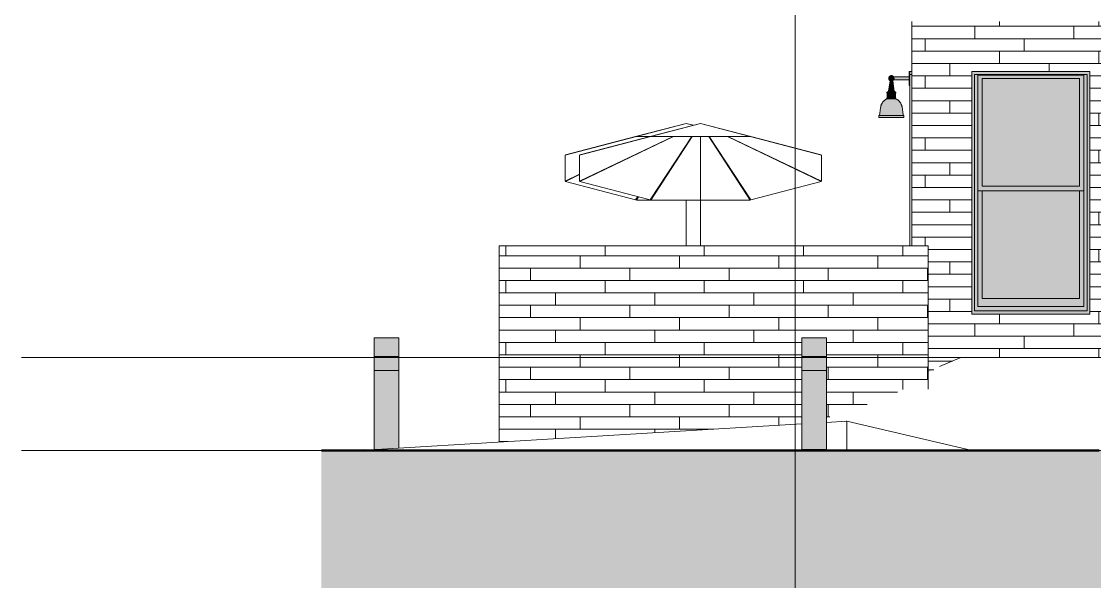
# Model space of a CAD drawing. Header units: inches. Extents: x 1750 to 8392, y -297 to 660.
# Drawn here: x 4628.1 to 4974.2, y -72.3 to 108.4 of the extents above; entities that cross this region are included whole.
import ezdxf

# ---------------------------------------------------------------- set-up
doc = ezdxf.new("R2010")
doc.units = ezdxf.units.IN
doc.header["$MEASUREMENT"] = 0
doc.linetypes.add('Grid Line 1_2_', pattern=[0.8749999999999999, 0.4999999999999999, -0.125, 0.125, -0.125])
for name, color, linetype, lineweight in [('0-4', 50, 'Continuous', 5), ('A-FLOR-3', 192, 'Continuous', 5), ('A-FLOR-LEVL-1', 51, 'Grid Line 1_2_', 9), ('A-GLAZ-1', 151, 'Continuous', 9), ('A-GLAZ-2', 151, 'Continuous', 20), ('A-WALL-1', 113, 'Continuous', 9), ('A-WALL-PATT-1', 111, 'Continuous', 9), ('C-TOPO', 7, 'Continuous', 9), ('C-TOPO-1', 250, 'Continuous', 50), ('E-LITE-EQPM', 33, 'Continuous', 9), ('G-ANNO-SYMB-2', 111, 'Continuous', 9), ('G-IMPT', 8, 'Continuous', 9), ('I-FURN', 30, 'Continuous', 9)]:
    doc.layers.add(name, color=color, linetype=linetype, lineweight=lineweight)
pattern_1 = [(0, (4784.289621914886, 0.8), (0, 4), []), (90, (4784.289621914886, 0.8), (-7.999999999999999, 8), [4, -28]), (90, (4800.289621914886, 4.8), (-7.999999999999999, 8), [4, -28])]

# ---------------------------------------------------------------- blocks, each defined once
blk = doc.blocks.new('CTR  - Topography_rvt-2-BUILDING ELEVATION - NORTH')
at = {"layer": 'C-TOPO'}
h = blk.add_hatch(dxfattribs=at)
h.set_pattern_fill('FP_39', color=256, style=0, pattern_type=2)
h.set_pattern_definition([(0, (12, 0), (24, 24), [24, -24]), (0, (12, 9), (24, 24), [24, -24]), (0, (12, 18), (24, 24), [24, -24]), (90, (15, 21), (-24, 24), [24, -24]), (90, (24, 21), (-24, 24), [24, -24]), (90, (33, 21), (-24, 24), [24, -24])])
h.paths.add_polyline_path([(-12266.26998847313, -238.7668701536264), (-9756.496706436006, -238.7668701536264), (-9756.496706436006, -5.969290113891474), (-9850.926527178737, -12.8000754413498), (-9884.02873552891, -17.9999999999959), (-9993.081956436006, -25.01451638347441), (-10043.15265093938, -28.41241304285915), (-10085.62315978362, -27.08236057904105), (-10085.62346197062, -27.08235736156859), (-10090.51734691987, -26.92914081199364), (-10093.88613431506, -27.24639327817783), (-10098.3845804983, -27.24639327817783), (-10127.62411873542, -29.99999999999931), (-10150.80545643601, -29.97968548082144), (-10171.39324925796, -29.94968057997562), (-10408.30070267418, -27.42954323953233), (-10466.25245643601, -27.55700736697588), (-10486.9498320487, -27.59909520345661), (-10517.53678747533, -27.23650604497845), (-10524.9613414491, -27.23926980793646), (-10534.89299721585, -27.1215362624905), (-10585.34842131052, -27.5352488954154), (-10642.58937642446, -27.25994412709303), (-10678.14875627489, -26.98436988889534), (-10823.03549742958, -29.94557442945449), (-10860.56120643601, -30), (-12280.07270643601, -30), (-12280.07270643601, -238.7668701536264), (-12266.58939610937, -238.7668701536264)], flags=0)
for p, q in [((-12080.73009994045, -2.998980603732889), (-12073.83251953015, -3.41060513164848e-13)), ((-12054.8203124989, -3.41060513164848e-13), (-12073.83251953015, -3.41060513164848e-13)), ((-12054.8203124989, -3.41060513164848e-13), (-11983.83251953015, -6.821210263296961e-13)), ((-12110.58911132701, -20.60990667343139), (-12117.14779944524, -21.00469317041916)), ((-12111.34867844917, -20.6556272257709), (-12110.58911132701, -20.60990667343139)), ((-12110.58911132701, -20.60990667343139), (-12110.8148643903, -20.63243051718689)), ((-12110.58911132701, -20.60990667343139), (-12070.19824218638, -30)), ((-12110.58911132701, -20.60990667343139), (-12110.589111327, -30)), ((-12110.589111327, -30), (-12110.58911132701, -20.60990667343139)), ((-12070.19824218638, -30), (-12110.58911132701, -20.60990667343139)), ((-12125.14779944524, -21.48623641793506), (-12264.10662404131, -29.85057187631719)), ((-12266.58911132697, -30), (-12280.07270643601, -30)), ((-12267.99902343636, -30), (-12266.58911132698, -29.78215312957763)), ((-12266.58911132698, -29.78215312957763), (-12266.58911132698, -30)), ((-12258.68481445198, -30), (-12266.58911132698, -29.78215312957763)), ((-12266.58911132698, -29.78215312957763), (-12266.58911132698, -30)), ((-12266.0844726551, -30), (-12266.58911132697, -30)), ((-12266.0844726551, -30), (-12265.18798828009, -30)), ((-12260.95532226447, -30), (-12265.18798828009, -30)), ((-12260.95532226447, -30), (-12253.50659179572, -30)), ((-12225.56835937384, -30), (-12253.50659179572, -30)), ((-12136.79663085822, -30), (-12225.56835937384, -30)), ((-12136.79663085822, -30), (-12074.79199218634, -30)), ((-12029.19580078009, -30), (-12074.79199218634, -30))]:
    blk.add_line(p, q, dxfattribs=at)
at = {"layer": 'C-TOPO-1'}
for p, q in [((-12266.58939610936, -30), (-12280.072706436, -30)), ((-12266.08450508005, -30), (-12266.58939610936, -30)), ((-12265.18837754, -30), (-12266.08450508005, -30)), ((-12260.95494389431, -30), (-12265.18837754, -30)), ((-12253.50636022362, -30), (-12260.95494389431, -30)), ((-12225.56822032726, -30), (-12253.50636022362, -30)), ((-12136.79713107209, -30.00000000000002), (-12225.56822032726, -30)), ((-12074.79236950372, -30.00000000000003), (-12136.79713107209, -30.00000000000002)), ((-12029.19584119094, -30.00000000000004), (-12074.79236950372, -30.00000000000003))]:
    blk.add_line(p, q, dxfattribs=at)
blk = doc.blocks.new('CTR - 1st Phase -Stairs _ Elevators_rvt-2-BUILDING ELEVATION - NORTH')
at = {"layer": 'A-FLOR-LEVL-1'}
for p, q in [((-12376.80906771182, 0), (-9659.778362595232, 0)), ((-12376.80906771182, -30), (-9659.778362595232, -30))]:
    blk.add_line(p, q, dxfattribs=at)
blk = doc.blocks.new('Outdoor Table01 - 02ZUTB01_dwg-2525485-BUILDING ELEVATION - NORTH')
at = {"layer": 'G-IMPT'}
for p, q in [((-12162.46439718961, 75.49999809265135), (-12201.3552681114, 65.30774116516112)), ((-12162.46439718961, 75.49999809265135), (-12178.72785245435, 71.26140403747591)), ((-12162.46439719087, 75.49999809265135), (-12178.46439658658, 71.29012298583983)), ((-12162.46439719087, 75.49999809265135), (-12160.12689713726, 74.88496164206025)), ((-12162.46439718961, 75.49999809265135), (-12160.12225072816, 74.88618419223143)), ((-12162.46439718961, 75.49999809265135), (-12160.11575512644, 74.8878932967966)), ((-12201.46439610975, 65.23841857910155), (-12178.46439658658, 71.29011936015887)), ((-12178.72785245435, 71.26140403747591), (-12201.3552681114, 65.30774116516112)), ((-12173.94265805328, 71.29012298583983), (-12178.46439658658, 71.29012298583983)), ((-12173.78939658624, 71.29012298583983), (-12173.85313170273, 71.29012298583983)), ((-12162.4643988219, 68.27331124082228), (-12162.46439883285, 68.39863192385097)), ((-12162.4643988219, 68.2733112408216), (-12162.46439883285, 68.39863192385029)), ((-12201.46439610975, 65.23841857910155), (-12201.46439610976, 56.81866264343261)), ((-12196.78939610942, 59.05802791657253), (-12201.46439610976, 56.81866264343261)), ((-12196.78939610942, 58.95070769232029), (-12201.35526811141, 56.74934005737304)), ((-12123.46439610976, 58.95071262034286), (-12123.46439610975, 59.0580328285581)), ((-12201.35526811141, 56.74934005737304), (-12178.72785102386, 50.79567718505859)), ((-12178.03762299419, 51.84413927177479), (-12178.72785102386, 50.79567718505859)), ((-12177.80684341445, 51.78341719243644), (-12178.46439515609, 50.76696395874023)), ((-12178.46439515609, 50.76696395874023), (-12173.78939515575, 50.76696395874023)), ((-12162.46439718068, 49.49999999999999), (-12162.46439729144, 50.76696395874773)), ((-12162.46439718068, 49.49999999999999), (-12162.46439729144, 50.76696395874773)), ((-12162.46439600047, 35.99999999999999), (-12162.46439718068, 49.49999999999999)), ((-12162.46439600048, 35.99999999999999), (-12162.46439718068, 49.49999999999999)), ((-12142.44694671396, 51.78341806396951), (-12142.21616718541, 51.84414019587449))]:
    blk.add_line(p, q, dxfattribs=at)
blk = doc.blocks.new('Outdoor Table01 - Outdoor Table01-1294297-BUILDING ELEVATION - NORTH')
blk.add_blockref('Outdoor Table01 - 02ZUTB01_dwg-2525485-BUILDING ELEVATION - NORTH', (0, 0))
blk = doc.blocks.new('Outdoor Table01 - 02ZUTB01_dwg-V45-BUILDING ELEVATION - NORTH')
at = {"layer": 'G-IMPT'}
for p, q in [((-12157.78939718928, 75.49999809265918), (-12196.68026811106, 65.30774116516895)), ((-12157.78939718928, 75.49999809265918), (-12174.05285245401, 71.2614040374834)), ((-12157.78939719053, 75.49999809265918), (-12173.78939658624, 71.29012298584732)), ((-12157.78939719053, 75.49999809265918), (-12141.78939706308, 71.29012298584732)), ((-12157.78939718928, 75.49999809265918), (-12118.89852410776, 65.30774116516895)), ((-12157.78939718928, 75.49999809265918), (-12141.5259397648, 71.2614040374834)), ((-12166.5781224431, 71.29012298584766), (-12196.78939610942, 56.81866264344043)), ((-12196.78939610941, 65.23841857910938), (-12173.78939658624, 71.29011936016636)), ((-12166.52112858067, 71.29012298584732), (-12196.68026811107, 56.74934005738086)), ((-12174.05285245401, 71.2614040374834), (-12196.68026811106, 65.30774116516895)), ((-12160.56086011285, 71.29012298584732), (-12174.05285102352, 50.79567718506607)), ((-12141.78939706308, 71.29012298584732), (-12173.78939658624, 71.29012298584732)), ((-12160.51279913055, 71.29012298584732), (-12173.78939515575, 50.76696395874771)), ((-12157.78939718034, 49.50000000000782), (-12157.7893990853, 71.29012298584732)), ((-12157.78939718034, 49.50000000000782), (-12157.7893990853, 71.29012298584732)), ((-12155.0659943955, 71.29012298584732), (-12141.78939420208, 50.76696395874771)), ((-12155.01793341011, 71.29012298584732), (-12141.52593833431, 50.79567718506607)), ((-12149.05766264837, 71.29012298584766), (-12118.89852410777, 56.74934577942642)), ((-12149.00066875873, 71.29012298584732), (-12118.78939610942, 56.81866836548633)), ((-12141.78939706308, 71.29011940103632), (-12118.78939610941, 65.23841857910938)), ((-12118.89852410776, 65.30774116516895), (-12141.5259397648, 71.2614040374834)), ((-12196.78939610941, 65.23841857910938), (-12196.78939610942, 56.81866264344043)), ((-12118.78939610942, 56.81866836548633), (-12118.78939610941, 65.23841857910938)), ((-12196.68026811107, 56.74934005738086), (-12174.05285102352, 50.79567718506607)), ((-12141.52593833431, 50.79567718506607), (-12118.89852410777, 56.74934577942642)), ((-12173.78939515575, 50.76696395874771), (-12141.78939420208, 50.76696395874771)), ((-12157.78939600013, 35.99999999999998), (-12157.78939718034, 49.50000000000782)), ((-12157.78939600014, 35.99999999999998), (-12157.78939718034, 49.50000000000782))]:
    blk.add_line(p, q, dxfattribs=at)
blk = doc.blocks.new('Outdoor Table01 - Outdoor Table01-V46-BUILDING ELEVATION - NORTH')
blk.add_blockref('Outdoor Table01 - 02ZUTB01_dwg-V45-BUILDING ELEVATION - NORTH', (0, 0))
blk = doc.blocks.new('Window-Double_Hung-Andersen-400_Series-Tilt_Wash - 1st Floor-V48-BUILDING ELEVATION - NORTH')
at = {"layer": 'A-GLAZ-1'}
h = blk.add_hatch(color=256, dxfattribs=at)
h.paths.add_polyline_path([(-10279.13861485941, 13.93749999999982), (-10242.99017735941, 13.93749999999982), (-10242.99017735941, 92.25000000000037), (-10281.01361485941, 92.25000000000037), (-10281.01361485941, 13.93749999999982), (-10280.32611485941, 13.93749999999982)], flags=0)
h.paths.add_polyline_path([(-10244.86517735941, 16.43749999999993), (-10279.13861485941, 16.43750000000027), (-10279.13861485941, 91.00000000000048), (-10244.86517735941, 91.00000000000014), (-10244.86517735941, 18.48600484637386)], flags=0)
h = blk.add_hatch(color=256, dxfattribs=at)
h.paths.add_polyline_path([(-10246.30267735941, 53.75000000000026), (-10244.86517735941, 53.75000000000026), (-10244.86517735941, 91.00000000000014), (-10279.13861485941, 90.98975409836058), (-10279.13861485941, 53.75000000000026), (-10269.09808143601, 53.75000000000026)], flags=0)
h.paths.add_polyline_path([(-10277.70111485941, 55.25000000000026), (-10277.70111485941, 90.00000000000003), (-10246.30267735941, 90.00000000000003), (-10246.30267735941, 55.25000000000026), (-10269.09808143601, 55.25000000000026)], flags=0)
for points in [[(-10269.09808143601, 55.25000000000026), (-10246.30267735941, 55.25000000000026), (-10246.30267735941, 90.00000000000003), (-10277.70111485941, 90.00000000000003), (-10277.70111485941, 55.25000000000026)], [(-10278.95580018601, 16.43749999999993), (-10244.86517735941, 16.47356615059793), (-10244.86517735941, 53.75000000000026), (-10246.30267735941, 53.75000000000026), (-10246.30267735941, 18.99999999999982), (-10277.70111485941, 18.99999999999982), (-10277.70111485941, 53.75000000000026), (-10279.13861485941, 53.75000000000026), (-10279.13861485941, 16.43749999999993)], [(-10249.38264393601, 18.99999999999982), (-10246.30267735941, 18.99999999999982), (-10246.30267735941, 53.75000000000026), (-10277.70111485941, 53.75000000000026), (-10277.70111485941, 18.99999999999982), (-10269.09808143601, 18.99999999999982)]]:
    blk.add_hatch(color=256, dxfattribs=at).paths.add_polyline_path(points, flags=0)
for p, q in [((-10242.9901773594, 92.25000000000003), (-10281.0136148594, 92.25000000000003)), ((-10281.0136148594, 92.25000000000003), (-10281.0136148594, 13.93749999999983)), ((-10281.0136148594, 92.25000000000003), (-10281.0136148594, 13.93749999999983)), ((-10242.9901773594, 92.25000000000003), (-10281.0136148594, 92.25000000000003)), ((-10280.2011148594, 91.31250000000003), (-10243.8026773594, 91.31250000000003)), ((-10280.2011148594, 14.96874999999993), (-10280.2011148594, 91.31250000000003)), ((-10279.1386148594, 16.43749999999976), (-10279.1386148594, 91.00000000000003)), ((-10279.1386148594, 91.00000000000003), (-10244.8651773594, 91.00000000000003)), ((-10277.7011148594, 55.25000000000016), (-10277.7011148594, 90.00000000000003)), ((-10277.7011148594, 90.00000000000003), (-10246.3026773594, 90.00000000000003)), ((-10246.3026773594, 90.00000000000003), (-10246.3026773594, 55.25000000000016)), ((-10244.8651773594, 91.00000000000003), (-10244.8651773594, 16.43749999999976)), ((-10243.8026773594, 14.96874999999993), (-10243.8026773594, 91.31250000000003)), ((-10242.9901773594, 13.93749999999983), (-10242.9901773594, 92.25000000000003)), ((-10242.9901773594, 92.25000000000003), (-10242.9901773594, 13.93749999999983)), ((-10279.1386148594, 53.75000000000004), (-10244.8651773594, 53.75000000000004)), ((-10246.3026773594, 55.25000000000016), (-10277.7011148594, 55.25000000000016)), ((-10277.7011148594, 18.99999999999973), (-10277.7011148594, 53.75000000000004)), ((-10246.3026773594, 53.75000000000004), (-10246.3026773594, 18.99999999999973)), ((-10246.3026773594, 18.99999999999973), (-10277.7011148594, 18.99999999999973)), ((-10281.0136148594, 13.93749999999983), (-10242.9901773594, 13.93749999999983)), ((-10281.0136148594, 13.93749999999983), (-10242.9901773594, 13.93749999999983)), ((-10243.8026773594, 14.96874999999993), (-10280.2011148594, 14.96874999999993)), ((-10244.8651773594, 16.43749999999976), (-10279.1386148594, 16.43749999999976))]:
    blk.add_line(p, q, dxfattribs=at)
blk = doc.blocks.new('Window-Double_Hung-Andersen-400_Series-Tilt_Wash - 1st Floor-V54-BUILDING ELEVATION - NORTH')
at = {"layer": 'A-GLAZ-2'}
for p, q in [((-12090.31439610945, 35.99999999999992), (-12090.31439610945, 92.25000000000003)), ((-12090.31439610945, 92.25000000000003), (-12089.68939610944, 92.25000000000003)), ((-12090.31439610945, 91.31250000000003), (-12089.68939610944, 91.31250000000003))]:
    blk.add_line(p, q, dxfattribs=at)
blk = doc.blocks.new('Pathway_Cooper_McGraw-Edison _BSC-BRC_Round - Pathway_Cooper_McGraw-Edison _BSC-BRC_Round-2028611-BUILDING ELEVATION - NORTH')
at = {"layer": 'E-LITE-EQPM'}
for points in [[(-12260.11133314509, 0.2807218274503622), (-12259.07605696468, 0.2807218274503675), (-12259.07605696468, 6.280721827450367), (-12263.07605696468, 6.280721827450351), (-12263.07605696468, 0.2807218274503515), (-12260.35726893601, 0.2807218274503622)], [(-12258.04078078427, 0.2807218274503728), (-12255.07605696468, 0.2807218274503835), (-12255.07605696468, 6.280721827450383), (-12259.07605696468, 6.280721827450367), (-12259.07605696468, 0.2807218274503675)], [(-12259.07605696468, -4.21927817254929), (-12259.07605696468, 0.2807218274503675), (-12263.07605696468, 0.2807218274503515), (-12263.07605696468, -4.219278172549306), (-12259.3877902804, -4.21927817254929)], [(-12259.07605696468, -4.21927817254929), (-12255.07605696468, -4.219278172549275), (-12255.07605696468, 0.2807218274503835), (-12259.07605696468, 0.2807218274503675)], [(-12262.93976026984, -29.71927817255067), (-12261.90448408942, -29.71801867332788), (-12259.07605696468, -29.54776742545099), (-12259.07605696468, -4.21927817254929), (-12263.07605696468, -4.219278172549306), (-12263.07605696468, -29.71927817255067)], [(-12259.07605696468, -29.54776742545099), (-12255.07605696468, -29.30699580169336), (-12255.07605696468, -4.219278172549275), (-12259.07605696468, -4.21927817254929), (-12259.07605696468, -23.39237015362588)]]:
    blk.add_hatch(color=256, dxfattribs=at).paths.add_polyline_path(points, flags=0)
for p, q in [((-12263.07605696468, 6.280721827450351), (-12263.07605696468, 0.2807218274503515)), ((-12263.07605696467, 6.280721827450276), (-12259.07605696467, 6.280721827450292)), ((-12259.07605696467, 6.280721827450292), (-12255.07605696467, 6.280721827450308)), ((-12255.07605696468, 0.2807218274503835), (-12255.07605696468, 6.280721827450383)), ((-12259.07605696467, 0.2807218274502822), (-12263.07605696467, 0.2807218274502662)), ((-12263.07605696468, 0.2807218274503515), (-12263.07605696468, -4.219278172549648)), ((-12263.07605696467, 0.2807218274502662), (-12259.07605696467, 0.2807218274502822)), ((-12255.07605696467, 0.2807218274502982), (-12259.07605696467, 0.2807218274502822)), ((-12259.07605696467, 0.2807218274502822), (-12255.07605696467, 0.2807218274502982)), ((-12255.07605696468, -4.219278172549275), (-12255.07605696468, 0.2807218274503835)), ((-12259.07605696467, -4.219278172549711), (-12263.07605696467, -4.219278172549727)), ((-12263.07605696468, -4.219278172549648), (-12263.07605696468, -29.71927817255067)), ((-12263.07605696467, -4.219278172549727), (-12259.07605696467, -4.219278172549711)), ((-12255.07605696467, -4.219278172549696), (-12259.07605696467, -4.219278172549711)), ((-12259.07605696467, -4.219278172549711), (-12255.07605696467, -4.219278172549696)), ((-12255.07605696468, -29.30699580168791), (-12255.07605696468, -4.219278172549275)), ((-12261.92875302403, -29.71927817255093), (-12263.07605696467, -29.71927817255094))]:
    blk.add_line(p, q, dxfattribs=at)
blk = doc.blocks.new('Pathway_Cooper_McGraw-Edison _BSC-BRC_Round - Pathway_Cooper_McGraw-Edison _BSC-BRC_Round-V59-BUILDING ELEVATION - NORTH')
at = {"layer": 'E-LITE-EQPM'}
for points in [[(-12125.14779944524, 0.2807218274505007), (-12121.14779944524, 0.2807218274505167), (-12121.14779944524, 6.280721827450516), (-12125.14779944524, 6.2807218274505), (-12125.14779944524, 0.5381298463737297)], [(-12117.28409614008, 0.2807218274505327), (-12117.14779944524, 0.2807218274505327), (-12117.14779944524, 6.280721827450532), (-12121.14779944524, 6.280721827450516), (-12121.14779944524, 0.2807218274505167), (-12117.42034706101, 0.2807218274505274)], [(-12121.14779944524, -4.219278172549141), (-12121.14779944524, 0.2807218274505167), (-12125.14779944524, 0.2807218274505007), (-12125.14779944524, -4.219278172549157), (-12121.45953276096, -4.219278172549141)], [(-12117.28409614008, -4.219278172549125), (-12117.14779944524, -4.219278172549125), (-12117.14779944524, 0.2807218274505327), (-12121.14779944524, 0.2807218274505167), (-12121.14779944524, -4.219278172549141), (-12117.42034706101, -4.219278172549131)], [(-12125.14779944524, -29.71927817255052), (-12121.14779944524, -29.7192781725505), (-12121.14779944524, -4.219278172549141), (-12125.14779944524, -4.219278172549157), (-12125.14779944524, -23.39237015362609)], [(-12117.14779944524, -29.71927817255049), (-12117.14779944524, -4.219278172549125), (-12121.14779944524, -4.219278172549141), (-12121.14779944524, -29.7192781725505), (-12117.28409614008, -29.71927817255049)]]:
    blk.add_hatch(color=256, dxfattribs=at).paths.add_polyline_path(points, flags=0)
for p, q in [((-12125.14779944524, 6.2807218274505), (-12125.14779944524, 0.2807218274505007)), ((-12125.14779944523, 6.280721827450766), (-12121.14779944523, 6.280721827450782)), ((-12121.14779944523, 6.280721827450782), (-12117.14779944523, 6.280721827450798)), ((-12117.14779944524, 0.2807218274505327), (-12117.14779944524, 6.280721827450532)), ((-12121.14779944523, 0.2807218274507725), (-12125.14779944523, 0.2807218274507565)), ((-12125.14779944524, 0.2807218274505007), (-12125.14779944524, -4.219278172549498)), ((-12125.14779944523, 0.2807218274507565), (-12121.14779944523, 0.2807218274507725)), ((-12117.14779944523, 0.2807218274507885), (-12121.14779944523, 0.2807218274507725)), ((-12121.14779944523, 0.2807218274507725), (-12117.14779944523, 0.2807218274507885)), ((-12117.14779944524, -4.219278172549125), (-12117.14779944524, 0.2807218274505327)), ((-12121.14779944523, -4.219278172549221), (-12125.14779944523, -4.219278172549237)), ((-12125.14779944524, -4.219278172549498), (-12125.14779944524, -29.71927817255052)), ((-12125.14779944523, -4.219278172549237), (-12121.14779944523, -4.219278172549221)), ((-12117.14779944523, -4.219278172549205), (-12121.14779944523, -4.219278172549221)), ((-12121.14779944523, -4.219278172549221), (-12117.14779944523, -4.219278172549205)), ((-12117.14779944524, -29.71927817255049), (-12117.14779944524, -4.219278172549125)), ((-12121.14779944523, -29.71927817255043), (-12125.14779944523, -29.71927817255045)), ((-12117.14779944523, -29.71927817255042), (-12121.14779944523, -29.71927817255043))]:
    blk.add_line(p, q, dxfattribs=at)
blk = doc.blocks.new('VISA-OW2400-02-SASS - OW2400-L30K-MVOLT-V68-BUILDING ELEVATION - NORTH')
at = {"layer": 'E-LITE-EQPM'}
for points in [[(-12096.0412199764, 89.22262170073546), (-12095.92855507982, 89.25100902695365), (-12095.56378420674, 89.51840245395206), (-12095.55772325287, 89.57748535985164), (-12095.57003397172, 90.4749276477942), (-12095.79359892777, 90.73012797550896), (-12095.93022357332, 90.77064561968874), (-12096.05716424732, 90.81720254973598), (-12096.11208808978, 90.79040121200538), (-12096.20973123683, 90.83929530885669), (-12096.24607756779, 90.79340327962225), (-12096.35291591899, 90.80474966289685), (-12096.4305675191, 90.80173171181903), (-12096.46212959763, 90.83617682839318), (-12096.63732302751, 90.71408809531184), (-12096.64966281271, 90.75693991190204), (-12096.92702725321, 90.46481962318151), (-12097.03422828042, 90.22701724898641), (-12097.05002773267, 89.97557186099507), (-12096.98739753548, 89.69847792173599), (-12096.83776677517, 89.40410132970683), (-12096.66944088509, 89.27145313991176), (-12096.51582746606, 89.22262170073546), (-12096.46875291584, 89.23187414010786), (-12096.42809803746, 89.22262170073546), (-12096.14023673847, 89.22262170073546)], [(-12095.30081122632, 89.50000000017863), (-12090.55568517678, 89.51703708703408), (-12090.55568517678, 90.00000000017852), (-12095.56096443248, 89.97886041005191), (-12095.54823288085, 89.54231928812638), (-12095.56378420674, 89.50000000017863), (-12095.39107612982, 89.50000000017863)], [(-12095.30081122632, 90.00000000017852), (-12090.55568517678, 90.00000000017852), (-12090.55568517678, 90.50000000017874), (-12095.55874588588, 90.45822027090347), (-12095.56020232638, 90.35355339077185), (-12095.54283902433, 90.00000000017852), (-12095.39107612982, 90.00000000017852)], [(-12090.31439610946, 90.00000000017852), (-12090.31924032426, 92.25000000000048), (-12090.55568517678, 92.25000000000048), (-12090.55568517678, 90.00000000017852)], [(-12090.31439610946, 87.75000000017886), (-12090.31439610946, 90.00000000017852), (-12090.55568517678, 90.00000000017852), (-12090.55568517678, 87.75000000017886)], [(-12095.46132205609, 85.9274556913621), (-12095.30081122632, 85.9274556913621), (-12095.82271425049, 89.22262170073546), (-12096.66944088509, 89.22262170073546), (-12097.16436124327, 85.9274556913621), (-12095.48134103333, 85.9274556913621)], [(-12097.35420225155, 80.84518742454443), (-12092.79606574009, 80.84518742454443), (-12093.22065496812, 81.95141809988993), (-12093.94001584105, 82.83469713160358), (-12094.52107165394, 83.2322917867821), (-12094.87836971323, 83.4062223737665), (-12097.70490956101, 83.40009466118514), (-12098.62391280702, 82.78029212300228), (-12099.36137122691, 81.76588126573998), (-12099.69608939549, 80.84518742454478), (-12097.49574946241, 80.84518742454443)], [(-12095.7176576187, 85.29133542374419), (-12094.7969655349, 85.29133542374419), (-12094.7969655349, 85.5413354237443), (-12097.69518960068, 85.5413354237443), (-12097.69518960068, 85.29133542374419), (-12095.88332130834, 85.29133542374419)], [(-12094.7969655349, 83.4062223737665), (-12094.83378293636, 83.65622237376627), (-12097.69518960068, 83.65622237376627), (-12097.69518960068, 83.4062223737665), (-12094.83378293636, 83.4062223737665)], [(-12097.18969752806, 83.72377889875523), (-12094.86452205989, 83.72377889875523), (-12094.86452205989, 85.22377889875523), (-12097.62763307569, 85.22377889875523), (-12097.62763307569, 83.72377889875523), (-12097.23583949272, 83.72377889875523)], [(-12096.59146644477, 85.22377889875523), (-12095.04961540121, 85.22377889875523), (-12094.99110973438, 85.29133542374419), (-12097.5010454012, 85.29133542374419), (-12097.44253973437, 85.22377889875523), (-12096.60835557601, 85.22377889875523)], [(-12095.05378348886, 83.65622237376627), (-12094.99110973438, 83.65622237376627), (-12095.04961540121, 83.72377889875523), (-12097.44253973437, 83.72377889875523), (-12097.5010454012, 83.65622237376627), (-12095.22422504435, 83.65622237376627)], [(-12092.66896709175, 77.97813338207791), (-12092.43939610949, 77.97813338207825), (-12092.66896709175, 80.04540258735224), (-12092.79606574009, 80.84518742454443), (-12099.69608939549, 80.84518742454478), (-12099.96927698613, 78.90387033010987), (-12100.05275902609, 77.97813338207825), (-12092.77605018601, 77.97813338207791)], [(-12092.77605018601, 77.3839745691071), (-12092.18939610949, 77.3839745691071), (-12092.18939610949, 77.97813338207825), (-12100.30275902609, 77.97813338207825), (-12100.30275902609, 77.3839745691071), (-12093.06182068784, 77.3839745691071)]]:
    blk.add_hatch(color=256, dxfattribs=at).paths.add_polyline_path(points, flags=0)
h = blk.add_hatch(color=256, dxfattribs=at)
h.paths.add_polyline_path([(-12095.82271425049, 89.22262170073546), (-12095.65762915516, 89.40667959864564), (-12095.72573428263, 89.3394212274732), (-12095.79209811748, 89.2594947779775)], flags=0)
h.paths.add_polyline_path([(-12096.04770873576, 90.83929530885669), (-12096.0558281206, 90.87888178693348), (-12096.0558281206, 90.84262477612575)], flags=0)
h = blk.add_hatch(color=256, dxfattribs=at)
h.paths.add_polyline_path([(-12095.7176576187, 85.5413354237443), (-12094.99110973438, 85.5413354237443), (-12094.96210812893, 85.61019060951972), (-12095.04961540121, 85.65644070129215), (-12095.39752357757, 85.65262693393746), (-12095.52152155135, 85.64607527795275), (-12095.7176576187, 85.68101924460157), (-12096.14023673847, 85.7021513433289), (-12096.79876374922, 85.6750035364353), (-12097.04900254939, 85.64607527863384), (-12097.06717404924, 85.68717052418336), (-12097.27714262859, 85.67994571615387), (-12097.53508640503, 85.58860102672841), (-12097.5010454012, 85.5413354237443), (-12095.80295842849, 85.5413354237443)], flags=0)
h.paths.add_polyline_path([(-12097.69518960068, 85.5413354237443), (-12097.57902201395, 85.5413354237443), (-12097.60878551504, 85.61480009013499), (-12097.62850194368, 85.5980362896585)], flags=0)
h.paths.add_polyline_path([(-12094.7969655349, 85.5413354237443), (-12094.91736111603, 85.59473336568547), (-12094.89403763464, 85.5413354237443), (-12094.86365319223, 85.5413354237443)], flags=0)
h = blk.add_hatch(color=256, dxfattribs=at)
h.paths.add_polyline_path([(-12095.88435133162, 85.7021513433289), (-12095.88332130834, 85.73672365338874), (-12095.88379955957, 85.70228284000476)], flags=0)
h.paths.add_polyline_path([(-12097.19308914872, 85.7021513433289), (-12095.52152155135, 85.74191868441929), (-12095.42498108628, 85.73778634168096), (-12095.30081122632, 85.7500683117502), (-12095.32779388946, 85.7681414590676), (-12095.30510865272, 85.82904452229312), (-12095.42498108628, 85.9274556913621), (-12095.46132205609, 85.81413179520271), (-12095.52152155135, 85.9274556913621), (-12097.01081410225, 85.9274556913621), (-12097.03083307653, 85.8141317948429), (-12097.10107900576, 85.89799116631926), (-12097.19134390926, 85.79998524327326), (-12097.20089048395, 85.74367395816333), (-12097.16436124327, 85.72025559616046), (-12097.19134390926, 85.70271165589716)], flags=0)
h.paths.add_polyline_path([(-12096.60780380396, 85.7021513433289), (-12096.56360005577, 85.73245618099898), (-12096.59146644477, 85.70593845613874)], flags=0)
h.paths.add_polyline_path([(-12097.20089048395, 85.81125170104283), (-12097.16436124327, 85.9274556913621), (-12097.19134390926, 85.9274556913621)], flags=0)
for p, q in [((-12090.55568517678, 90.50000000017874), (-12096.31919007489, 90.50000000017874)), ((-12090.31439610946, 92.25000000017886), (-12090.55568517678, 92.25000000017886)), ((-12090.55568517677, 90.00000000017826), (-12090.55568517677, 92.25000000017829)), ((-12090.55568517677, 87.75000000017829), (-12090.55568517677, 90.00000000017822)), ((-12096.66944088509, 89.22262170073546), (-12097.19134390926, 85.9274556913621)), ((-12095.82271425048, 89.22262170073519), (-12096.66944088508, 89.22262170073519)), ((-12096.31919007489, 89.50000000017863), (-12090.55568517678, 89.50000000017863)), ((-12095.30081122632, 85.9274556913621), (-12095.82271425049, 89.22262170073546)), ((-12090.55568517678, 87.75000000017886), (-12090.31439610948, 87.75000000017886)), ((-12097.69518960068, 85.5413354237443), (-12097.69518960068, 85.29133542374419)), ((-12094.79696553489, 85.54133542374393), (-12097.69518960067, 85.54133542374394)), ((-12097.69518960068, 85.29133542374419), (-12097.62763307569, 85.22377889875557)), ((-12094.79696553489, 85.29133542374394), (-12097.69518960067, 85.29133542374396)), ((-12097.62763307569, 83.72377889875523), (-12097.69518960068, 83.65622237376627)), ((-12097.69518960068, 83.65622237376627), (-12097.69518960068, 83.4062223737665)), ((-12094.79696553489, 83.65622237376607), (-12097.69518960067, 83.6562223737661)), ((-12094.79696553489, 83.40622237376607), (-12097.69518960067, 83.40622237376608)), ((-12097.62763307569, 85.22377889875557), (-12097.62763307569, 83.72377889875523)), ((-12094.86452205988, 85.22377889875501), (-12097.62763307568, 85.22377889875501)), ((-12094.86452205988, 83.72377889875501), (-12097.62763307568, 83.72377889875503)), ((-12097.41664825728, 85.70215134332868), (-12097.1930891487, 85.70215134332871)), ((-12095.07550687828, 85.70215134332868), (-12097.41664825728, 85.70215134332868)), ((-12095.30081122631, 85.92745569136173), (-12097.19134390925, 85.92745569136174)), ((-12095.41835909537, 85.70215134332871), (-12095.07550687828, 85.70215134332868)), ((-12094.86452205989, 85.22377889875523), (-12094.7969655349, 85.29133542374419)), ((-12094.86452205989, 83.72377889875523), (-12094.86452205989, 85.22377889875523)), ((-12094.7969655349, 83.65622237376627), (-12094.86452205989, 83.72377889875523)), ((-12094.7969655349, 85.29133542374419), (-12094.7969655349, 85.5413354237443)), ((-12094.7969655349, 83.4062223737665), (-12094.7969655349, 83.65622237376627)), ((-12100.30275902609, 77.97813338207825), (-12100.30275902609, 77.3839745691071)), ((-12100.30275902608, 77.97813338207796), (-12092.18939610948, 77.97813338207793)), ((-12092.18939610948, 77.38397456910678), (-12100.30275902608, 77.38397456910681)), ((-12092.18939610949, 77.3839745691071), (-12092.18939610949, 77.97813338207825))]:
    blk.add_line(p, q, dxfattribs=at)
at = {"layer": 'E-LITE-EQPM', "flags": 128}
for points in [[(-12096.66944088509, 89.22262170073546), (-12096.70018177584, 89.24300076977332), (-12096.73008313176, 89.26459284548335), (-12096.75909711704, 89.28736338514969), (-12096.78717731552, 89.31127596076706), (-12096.81427880485, 89.33629231731541), (-12096.84035822844, 89.36237243396013), (-12096.86537386477, 89.38947458807903), (-12096.88928569417, 89.41755542200647), (-12096.91205546279, 89.44657001239867), (-12096.93364674388, 89.47647194209983), (-12096.95402499599, 89.50721337440203), (-12096.97315761826, 89.53874512957091), (-12096.99101400258, 89.57101676352468), (-12097.00756558254, 89.6039766485334), (-12097.02278587915, 89.63757205581229), (-12097.03665054317, 89.67174923987548), (-12097.04913739411, 89.70645352452019), (-12097.06022645566, 89.74162939029364), (-12097.06989998769, 89.7772205633145), (-12097.07814251462, 89.8131701052985), (-12097.08494085015, 89.84942050464716), (-12097.09028411841, 89.88591376845434), (-12097.0941637713, 89.9225915152829), (-12097.09657360221, 89.95939506856203), (-12097.09750975592, 89.99626555045771), (-12097.09697073479, 90.0331439760644), (-12097.09495740112, 90.06997134776728), (-12097.09147297584, 90.10668874962803), (-12097.08652303327, 90.14323744163724), (-12097.08011549227, 90.17955895368303), (-12097.07226060353, 90.21559517909478), (-12097.06297093321, 90.25128846759915), (-12097.05226134279, 90.28658171754901), (-12097.04014896533, 90.32141846727305), (-12097.02665317806, 90.3557429854026), (-12097.01179557135, 90.38950036003169), (-12096.9955999142, 90.42263658656194), (-12096.97809211622, 90.45509865409932), (-12096.95930018614, 90.48683463026023), (-12096.93925418705, 90.51779374425385), (-12096.91798618826, 90.54792646810122), (-12096.89553021403, 90.57718459587218), (-12096.87192218914, 90.60552132080423), (-12096.84719988139, 90.63289131018203), (-12096.8214028412, 90.65925077786088), (-12096.79457233833, 90.6845575543164), (-12096.76675129586, 90.70877115410363), (-12096.73798422152, 90.73185284062882), (-12096.70831713649, 90.75376568811774), (-12096.67779750179, 90.77447464068806), (-12096.64647414231, 90.79394656843434), (-12096.61439716876, 90.81215032042476), (-12096.58161789744, 90.8290567745403), (-12096.54818876819, 90.84463888406052), (-12096.5141632605, 90.85887172093422), (-12096.47959580792, 90.87173251565869), (-12096.444541711, 90.8832006937063), (-12096.40905704881, 90.8932579084375), (-12096.37319858924, 90.90188807045527), (-12096.33702369818, 90.90907737334047), (-12096.30059024774, 90.91481431574269), (-12096.26395652367, 90.91908971977742), (-12096.24607756779, 90.9206392217184)], [(-12096.24607756779, 90.9206392217184), (-12096.20936757891, 90.91707754578877), (-12096.17282938316, 90.91205071080654), (-12096.13652143384, 90.90556675863584), (-12096.10050181595, 90.89763606221643), (-12096.06482815318, 90.8882713089711), (-12096.02955751578, 90.87748748050709), (-12095.99474632924, 90.86530182864911), (-12095.96045028405, 90.8517338478421), (-12095.92672424656, 90.83680524395984), (-12095.89362217122, 90.82053989958368), (-12095.86119701431, 90.80296383579619), (-12095.82950064916, 90.78410517054866), (-12095.79858378318, 90.76399407368334), (-12095.76849587677, 90.74266271866489), (-12095.73928506416, 90.72014523111093), (-12095.71099807642, 90.69647763419815), (-12095.6836801667, 90.67169779103224), (-12095.65737503782, 90.645845344077), (-12095.63212477238, 90.61896165173201), (-12095.60796976541, 90.59108972217066), (-12095.58494865978, 90.56227414453397), (-12095.56309828434, 90.53256101759976), (-12095.54245359504, 90.50199787603177), (-12095.52304761896, 90.47063361433814), (-12095.50491140154, 90.43851840864548), (-12095.48807395686, 90.40570363643329), (-12095.47256222122, 90.37224179433568), (-12095.4584010101, 90.33818641416272), (-12095.44561297842, 90.30359197725775), (-12095.43421858431, 90.26851382734006), (-12095.42423605635, 90.23300808196623), (-12095.41568136446, 90.19713154275556), (-12095.40856819433, 90.16094160451681), (-12095.40290792552, 90.12449616343136), (-12095.39870961324, 90.08785352443002), (-12095.3959799739, 90.05107230791876), (-12095.39472337433, 90.01421135599767), (-12095.39494182484, 89.97732963832655), (-12095.39663497594, 89.94048615778618), (-12095.39980011896, 89.90373985608576), (-12095.40443219034, 89.86714951946922), (-12095.41052377976, 89.83077368466982), (-12095.41806514197, 89.79467054526279), (-12095.4270442124, 89.75889785857046), (-12095.43744662645, 89.72351285326013), (-12095.44925574249, 89.6885721377918), (-12095.46245266844, 89.65413160985636), (-12095.47701629204, 89.62024636695233), (-12095.49292331459, 89.58697061823867), (-12095.51014828826, 89.55435759781645), (-12095.52866365676, 89.5224594795599), (-12095.54843979945, 89.49132729365445), (-12095.56944507873, 89.46101084495606), (-12095.59164589061, 89.43155863331575), (-12095.61500671855, 89.40301777598896), (-12095.6394901902, 89.37543393225954), (-12095.66505713723, 89.34885123039206), (-12095.69166665798, 89.32331219704045), (-12095.71927618289, 89.29885768920886), (-12095.74784154261, 89.2755268288935), (-12095.77731703866, 89.25335694049434), (-12095.80765551653, 89.23238349110252), (-12095.82271425049, 89.22262170073546)], [(-12099.69608939549, 80.84518742454478), (-12099.66607785525, 80.98501189320282), (-12099.63049883365, 81.12352437568771), (-12099.58940924951, 81.26050328157581), (-12099.54287483741, 81.39572947383809), (-12099.49097004249, 81.52898661941279), (-12099.43377790134, 81.66006153529455), (-12099.37138990919, 81.78874452957919), (-12099.30390587351, 81.91482973692612), (-12099.23143375438, 82.03811544790065), (-12099.15408949171, 82.15840443166499), (-12099.07199681983, 82.27550425150528), (-12098.9852870695, 82.38922757268918), (-12098.89409895783, 82.49939246216323), (-12098.79857836635, 82.6058226796047), (-12098.69887810761, 82.70834795936915), (-12098.59515768077, 82.80680428288011), (-12098.48758301639, 82.9010341410233), (-12098.37632621098, 82.9908867861266), (-12098.26156525169, 83.0762184731249), (-12098.14348373158, 83.15689268952295), (-12098.02227055589, 83.23278037378353), (-12097.89811963985, 83.30376012180105), (-12097.77122959843, 83.36971838111916), (-12097.69518960068, 83.4062223737665)], [(-12097.69518960068, 85.5413354237443), (-12097.68342025775, 85.55516409742566), (-12097.67110732959, 85.56851106145544), (-12097.65827051425, 85.58135496353864), (-12097.6449303479, 85.59367525617157), (-12097.63110817196, 85.60545222951387), (-12097.61682609897, 85.61666704292102), (-12097.60210697718, 85.62730175508412), (-12097.58697435407, 85.63733935273152), (-12097.5714524386, 85.6467637778492), (-12097.55556606251, 85.6555599533664), (-12097.53934064063, 85.66371380727915), (-12097.52280213017, 85.67121229516093), (-12097.50597698922, 85.67804342103048), (-12097.48889213441, 85.68419625654329), (-12097.47157489786, 85.68966095847534), (-12097.45405298346, 85.69442878446924), (-12097.43635442255, 85.69849210702105), (-12097.41850752902, 85.70184442568043), (-12097.41664825729, 85.7021513433289)], [(-12097.41664825729, 85.7021513433289), (-12097.40763848643, 85.70233156277632), (-12097.39864312927, 85.7028719328055), (-12097.38967657648, 85.70377158893953), (-12097.38075317262, 85.70502909192047), (-12097.37188719325, 85.70664243001241), (-12097.36309282202, 85.7086090222181), (-12097.35438412807, 85.71092572240983), (-12097.34577504344, 85.7135888243611), (-12097.33727934084, 85.71659406767733), (-12097.32891061157, 85.71993664460959), (-12097.32068224382, 85.72361120774852), (-12097.31260740121, 85.72761187857682), (-12097.30469900179, 85.73193225687399), (-12097.29696969729, 85.73656543095731), (-12097.28943185295, 85.74150398873635), (-12097.28209752773, 85.74674002957161), (-12097.27497845497, 85.75226517691559), (-12097.26808602367, 85.75807059171066), (-12097.26143126026, 85.76414698653119), (-12097.25502481093, 85.77048464044245), (-12097.24887692463, 85.77707341454962), (-12097.24299743668, 85.78390276821997), (-12097.237395753, 85.79096177594423), (-12097.23208083509, 85.79823914481622), (-12097.22706118567, 85.80572323259756), (-12097.22234483513, 85.81340206634493), (-12097.21793932862, 85.82126336156242), (-12097.21385171401, 85.82929454185401), (-12097.2100885306, 85.83748275904523), (-12097.20665579869, 85.84581491373504), (-12097.20355900992, 85.85427767625302), (-12097.20080311849, 85.86285750798484), (-12097.19839253323, 85.87154068302962), (-12097.19633111058, 85.88031331016012), (-12097.19462214836, 85.88916135504385), (-12097.19326838055, 85.89807066269682), (-12097.1922719729, 85.9070269801272), (-12097.19163451943, 85.91601597913726), (-12097.19135703995, 85.92502327924674), (-12097.19134390926, 85.9274556913621)], [(-12095.30081122632, 85.9274556913621), (-12095.30063100687, 85.91844592049463), (-12095.30009063684, 85.90945056333899), (-12095.29919098071, 85.90048401054722), (-12095.29793347773, 85.891560606691), (-12095.29632013964, 85.8826946273131), (-12095.29435354743, 85.87390025608923), (-12095.29203684724, 85.86519156213697), (-12095.28937374529, 85.85658247750919), (-12095.28636850197, 85.84808677490506), (-12095.28302592504, 85.83971804563615), (-12095.2793513619, 85.83148967788387), (-12095.27535069107, 85.82341483528117), (-12095.27103031278, 85.81550643585481), (-12095.26639713869, 85.80777713135538), (-12095.26145858091, 85.80023928702215), (-12095.25622254008, 85.79290496179752), (-12095.25069739273, 85.78578588903795), (-12095.24489197794, 85.77889345774034), (-12095.23881558312, 85.77223869432524), (-12095.23247792921, 85.76583224499453), (-12095.2258891551, 85.75968435869984), (-12095.21905980143, 85.75380487074781), (-12095.2120007937, 85.74820318706557), (-12095.20472342483, 85.74288826915213), (-12095.19723933705, 85.73786861974125), (-12095.1895605033, 85.73315226920195), (-12095.18169920809, 85.7287467626891), (-12095.1736680278, 85.72465914807324), (-12095.1654798106, 85.72089596466552), (-12095.15714765591, 85.71746323275696), (-12095.1486848934, 85.71436644398594), (-12095.14010506166, 85.71161055255416), (-12095.13142188662, 85.7091999673004), (-12095.12264925949, 85.70713854464569), (-12095.11380121461, 85.70542958242791), (-12095.10489190695, 85.7040758146209), (-12095.09593558952, 85.70307940696469), (-12095.08694659051, 85.70244195349974), (-12095.0779392904, 85.70216447401472), (-12095.07550687829, 85.7021513433289)], [(-12095.07550687829, 85.7021513433289), (-12095.05764622411, 85.69887313020675), (-12095.03993095012, 85.69488330363654), (-12095.02238939696, 85.69018824649007), (-12095.00504962738, 85.68479546985739), (-12094.98793938132, 85.67871360102995), (-12094.97108603151, 85.67195236970159), (-12094.95451653973, 85.6645225923991), (-12094.93825741362, 85.65643615518198), (-12094.92233466431, 85.64770599462454), (-12094.90677376482, 85.63834607712104), (-12094.89159960925, 85.62837137654313), (-12094.87683647302, 85.61779785028378), (-12094.862507974, 85.60664241372959), (-12094.84863703474, 85.59492291319899), (-12094.83524584577, 85.58265809739308), (-12094.82235583014, 85.56986758740075), (-12094.80998760913, 85.55657184530949), (-12094.79816096925, 85.54279214147041), (-12094.7969655349, 85.5413354237443)], [(-12094.7969655349, 83.4062223737665), (-12094.66855489924, 83.34327570402903), (-12094.5427641738, 83.27524432909118), (-12094.41979459691, 83.20223708463928), (-12094.29984289366, 83.12437076669087), (-12094.18310096119, 83.0417699447444), (-12094.06975556169, 82.95456676249412), (-12093.95998802361, 82.86290072642888), (-12093.85397395161, 82.76691848265298), (-12093.75188294558, 82.66677358228029), (-12093.65387832936, 82.56262623578905), (-12093.56011688941, 82.45464305671638), (-12093.47074862406, 82.34299679511392), (-12093.38591650345, 82.22786606118282), (-12093.30575624088, 82.10943503953868), (-12093.23039607567, 81.98789319455094), (-12093.15995656802, 81.86343496724513), (-12093.0945504061, 81.7362594642349), (-12093.03428222583, 81.60657013919504), (-12092.97924844343, 81.4745744673809), (-12092.92953710122, 81.34048361370938), (-12092.88522772673, 81.2045120949422), (-12092.84639120553, 81.06687743650335), (-12092.81308966775, 80.92779982448613), (-12092.79606574009, 80.84518742454443)], [(-12100.05275902609, 77.97813338207791), (-12099.98778398022, 78.83024515828666), (-12099.88878552488, 79.67907702713845), (-12099.75592203646, 80.5232710387177), (-12099.69608939549, 80.84518742454443)], [(-12092.79606574009, 80.84518742454443), (-12092.65028117002, 80.00312858166777), (-12092.53828658452, 79.15591346815827), (-12092.46026115105, 78.30489744746879), (-12092.43939610949, 77.97813338207791)]]:
    blk.add_lwpolyline(points, dxfattribs=at)

msp = doc.modelspace()

# ---------------------------------------------------------------- hatches: boundary and pattern name
at = {"layer": 'A-FLOR-3'}
h = msp.add_hatch(color=256, dxfattribs=at)
h.paths.add_polyline_path([(5144.690633634742, -15), (5150.333399789051, -15), (5132.026325483197, -3.999999999999772), (5127.38496957224, -3.999999999999772), (5138.830102978876, -11.27487064456477)], flags=0)
h.paths.add_polyline_path([(4920.539225805343, -4.789680075614), (4922.113306361955, -3.999999999999772), (4920.539225805343, -3.999999999999772)], flags=0)
at = {"layer": 'A-WALL-PATT-1'}
h = msp.add_hatch(dxfattribs=at)
h.set_pattern_fill('FP_42', color=256, style=0, pattern_type=2)
h.set_pattern_definition([(0, (4919.501621914886, -29.2), (0, 4), []), (90, (4919.501621914886, -29.2), (-7.999999999999999, 8), [4, -28]), (90, (4935.501621914886, -25.2), (-7.999999999999999, 8), [4, -28])])
h.paths.add_polyline_path([(5177.88922580538, -30.00000000000034), (5177.88922580538, 58.00000000000079), (5217.889225805378, 58.00000000000011), (5217.889225805378, -30.00000000000034), (5245.089225805421, -30), (5245.089225805421, 65.99999999999999), (5437.089225805421, 65.99999999999999), (5437.089225805421, -30), (5457.889225805438, -30), (5457.889225805438, 41.38397456910797), (5454.306674453726, 41.38397456910797), (5454.306674453726, 41.97813338207879), (5454.552876391979, 41.97813338207879), (5454.609184362065, 43.23827610227226), (5454.624862675812, 43.41769599302062), (5455.005042958359, 45.15413361388709), (5455.266454790211, 45.95442841662406), (5456.08550310871, 46.89544405564015), (5456.852613772469, 47.40622237376737), (5456.852613772469, 47.65622237376714), (5457.046757971946, 47.65622237376714), (5457.105263638778, 47.7237788987561), (5456.920170297457, 47.7237788987561), (5456.949685872207, 49.2237788987561), (5457.105263638778, 49.2237788987561), (5457.012716968118, 49.29133542374506), (5456.852613772469, 49.29133542374506), (5456.852613772469, 49.54133542374517), (5456.949685872207, 49.54133542374517), (5457.046757971946, 49.63818471138642), (5457.695791570364, 49.72711764227039), (5457.550634080659, 49.71015546969431), (5457.533213040751, 49.74397658020802), (5457.507372943808, 49.76093430240552), (5457.41144653523, 49.74397658020802), (5457.402724091669, 49.81422134923366), (5457.358105845093, 49.83203404023902), (5457.402724091669, 49.92745569136297), (5457.710172029965, 51.83048218063458), (5457.176725805357, 52.05144284166453), (5456.710735547687, 52.40900974250973), (5456.353168646843, 52.87500000017939), (5456.128392696206, 53.41765714869893), (5456.051725805357, 54.00000000017905), (5456.128392696206, 54.58234285166053), (5456.353168646843, 55.12500000017973), (5456.710735547687, 55.59099025784905), (5457.176725805357, 55.94855715869493), (5457.719382953877, 56.17333310932985), (5457.889225805438, 56.1956933449353), (5457.889225805438, 109.7499999999868), (5456.539225805458, 109.7159754415472), (5456.539225805458, 108.3749999999874), (4915.189225805436, 108.3749999999874), (4915.189225805436, 35.99999999999999), (4920.539225805343, 35.99999999999999), (4920.539225805343, -3.999999999999772), (4922.29331174266, -3.999999999999772), (4925.785191941986, -2.287377230457764), (4931.046102384737, 0), (5121.09200082224, -6.821210263296961e-13), (5127.38496957224, -3.999999999999772), (5132.026325483197, -3.999999999999772), (5154.689225805467, -17.61724431659911), (5154.689225805467, 6.280721827451656), (5162.689225805465, 6.280721827451656), (5162.689225805467, -22.42412926881968), (5173.889225805378, -29.15376820187828), (5173.889225805378, -30.00000000000034)], flags=0)
h.paths.add_polyline_path([(5033.513444555447, 13.93749999999977), (4995.49000705545, 13.93749999999977), (4995.49000705545, 92.25000000000033), (5071.53844455545, 92.25000000000033), (5071.53844455545, 13.93749999999977), (5033.515007055448, 13.93749999999977)], flags=0)
h.paths.add_polyline_path([(4936.486229167334, 13.93749999999977), (4934.611229167336, 13.93750000000011), (4934.611229167336, 92.25000000000237), (4972.63466666734, 92.25000000000033), (4972.63466666734, 13.93749999999977), (4941.675727978874, 13.93749999999977)], flags=0)
h.paths.add_polyline_path([(5228.362468157888, 49.70215134333079), (5227.980886652331, 49.71494574252755), (5228.173492957172, 49.70215134333079), (5228.361251667971, 49.70215134333079)], flags=0)
h.paths.add_polyline_path([(5230.36890585213, 41.38397456910865), (5223.894174453744, 41.38397456910865), (5223.894174453744, 41.97813338207981), (5224.140376391997, 41.97813338207981), (5224.196684362081, 43.23827610227328), (5224.212362675829, 43.41769599302165), (5224.592542958375, 45.15413361388914), (5224.853954790231, 45.95442841662508), (5225.67300310873, 46.89544405564117), (5226.440113772456, 47.40622237374691), (5226.440113772487, 47.65622237376817), (5226.634257971966, 47.65622237376817), (5226.692763638797, 47.72377889875712), (5226.507670297477, 47.72377889875712), (5226.537185872226, 49.22377889875712), (5226.692763638797, 49.22377889875712), (5226.600216968136, 49.29133542374608), (5226.440113772487, 49.29133542374608), (5226.440113772487, 49.5413354237462), (5226.537185872226, 49.5413354237462), (5226.634257971966, 49.63818471138745), (5227.283291570384, 49.72711764227176), (5227.138134080677, 49.71015546969465), (5227.120713040769, 49.74397658020904), (5227.094872943826, 49.76093430240655), (5226.998946535248, 49.74397658020904), (5226.990224091687, 49.81422134923468), (5226.945605845112, 49.83203404023799), (5226.990224091687, 49.92745569136365), (5227.297672029985, 51.83048218063526), (5226.764225805375, 52.05144284166555), (5226.298235547705, 52.40900974251075), (5225.940668646861, 52.87500000018007), (5225.715892696226, 53.41765714869995), (5225.639225805375, 54.00000000018041), (5225.715892696226, 54.58234285166053), (5225.940668646861, 55.12500000018007), (5226.298235547705, 55.59099025785007), (5226.764225805375, 55.94855715869493), (5227.306882953895, 56.17333310933054), (5227.889225805375, 56.25000000018041), (5228.471568656856, 56.17333310933088), (5229.014225805375, 55.94855715869561), (5229.480216063046, 55.59099025784939), (5229.83778296389, 55.12500000017973), (5230.062558914526, 54.58234285166122), (5230.139225805375, 54.00000000018007), (5230.062558914526, 53.41765714869995), (5229.83778296389, 52.87500000018041), (5229.480216063046, 52.40900974251075), (5229.014225805375, 52.05144284166555), (5228.481395968891, 51.82666689102995), (5228.832845765643, 49.86413256147033), (5228.830914174961, 49.79935100939826), (5228.734365103879, 49.79669841031068), (5228.734365103881, 49.75100734037527), (5228.734365103881, 49.70820346619279), (5228.38698925373, 49.70698075047766), (5228.580003559327, 49.70195565208416), (5229.178234642619, 49.61862439145658), (5229.290373846034, 49.5413354237462), (5229.338337838268, 49.5413354237462), (5229.338337838268, 49.29133542374608), (5229.144193638789, 49.29133542374608), (5229.085687971958, 49.22377889875747), (5229.270781313278, 49.22377889875747), (5229.241265738528, 47.72377889875712), (5229.085687971958, 47.72377889875712), (5229.182402730265, 47.65622237376817), (5229.338337838268, 47.65622237376817), (5229.338337838268, 47.40622237376839), (5230.21437835241, 46.81133623896584), (5230.933773145527, 45.92602943227711), (5231.322671099148, 44.66195218802203), (5231.566088934616, 43.41769599551139), (5231.638075218756, 41.97813338209072), (5231.884277157011, 41.97813338208015), (5231.884277157011, 41.38397456910865), (5230.496810383216, 41.38397456910865)], flags=0)
h = msp.add_hatch(dxfattribs=at)
h.set_pattern_fill('FP_49', color=256, style=0, pattern_type=2)
h.set_pattern_definition(pattern_1)
h.paths.add_polyline_path([(4782.164225805456, -27.35905339378541), (4786.414225805454, -27.10323354354261), (4786.414225805454, 35.99999999999999), (4782.164225805456, 35.99999999999999), (4782.164225805456, -20.60990667343139)], flags=0)
h = msp.add_hatch(dxfattribs=at)
h.set_pattern_fill('FP_49', color=256, style=0, pattern_type=2)
h.set_pattern_definition(pattern_1)
h.paths.add_polyline_path([(4786.414225805454, -27.10323354354261), (4879.730822469648, -21.48623641793506), (4879.730822469648, 6.280721827450633), (4887.730822469648, 6.280721827450633), (4887.730822469648, -19.53692625235123), (4906.281419873991, -13.37020916331539), (4915.016327842366, -8.98810638212319), (4920.539225805343, -10.2720729916291), (4920.539225805343, 35.99999999999999), (4786.414225805454, 35.99999999999999), (4786.414225805454, -22.04720725275103)], flags=0)

# ---------------------------------------------------------------- linework, layer by layer
at = {"layer": 'A-FLOR-LEVL-1'}
for p, q in [((4628.819554203659, 5.332440543106702e-27), (7344.350259319655, 5.33244054310667e-27)), ((4628.819554203659, -30), (7344.350259319655, -30))]:
    msp.add_line(p, q, dxfattribs=at)
at = {"layer": 'A-WALL-1'}
for p, q in [((4915.189225805445, 108.3749999999872), (4915.189225805445, 35.99999999999982)), ((4782.164225805465, -27.35905339378514), (4782.164225805465, 35.99999999999999)), ((4920.539225805353, 35.99999999999999), (4782.164225805465, 35.99999999999999)), ((4920.539225805353, -10.27207299162891), (4920.539225805353, 35.99999999999999)), ((4920.539225805351, -4.000000000000006), (4922.293311742667, -4.000000000000006))]:
    msp.add_line(p, q, dxfattribs=at)
at = {"layer": 'G-ANNO-SYMB-2'}
msp.add_line((4877.565065347755, 128.3872759974107), (4877.565065347755, -195.1015008946906), dxfattribs=at)

# ---------------------------------------------------------------- block references
at = {"layer": '0-4'}
for name in ['CTR - 1st Phase -Stairs _ Elevators_rvt-2-BUILDING ELEVATION - NORTH', 'CTR  - Topography_rvt-2-BUILDING ELEVATION - NORTH']:
    msp.add_blockref(name, (17004.87862191489, 0), dxfattribs=at)
at = {"layer": 'A-GLAZ-1'}
for name, p in [('Window-Double_Hung-Andersen-400_Series-Tilt_Wash - 1st Floor-V54-BUILDING ELEVATION - NORTH', (17004.87862191489, 0)), ('Window-Double_Hung-Andersen-400_Series-Tilt_Wash - 1st Floor-V48-BUILDING ELEVATION - NORTH', (15215.62484402675, 0))]:
    msp.add_blockref(name, p, dxfattribs=at)
at = {"layer": 'E-LITE-EQPM'}
for name in ['VISA-OW2400-02-SASS - OW2400-L30K-MVOLT-V68-BUILDING ELEVATION - NORTH', 'Pathway_Cooper_McGraw-Edison _BSC-BRC_Round - Pathway_Cooper_McGraw-Edison _BSC-BRC_Round-2028611-BUILDING ELEVATION - NORTH', 'Pathway_Cooper_McGraw-Edison _BSC-BRC_Round - Pathway_Cooper_McGraw-Edison _BSC-BRC_Round-V59-BUILDING ELEVATION - NORTH']:
    msp.add_blockref(name, (17004.87862191489, 0), dxfattribs=at)
at = {"layer": 'I-FURN'}
for name in ['Outdoor Table01 - Outdoor Table01-1294297-BUILDING ELEVATION - NORTH', 'Outdoor Table01 - Outdoor Table01-V46-BUILDING ELEVATION - NORTH']:
    msp.add_blockref(name, (17004.87862191489, 0), dxfattribs=at)

doc.saveas('drawing.dxf')
